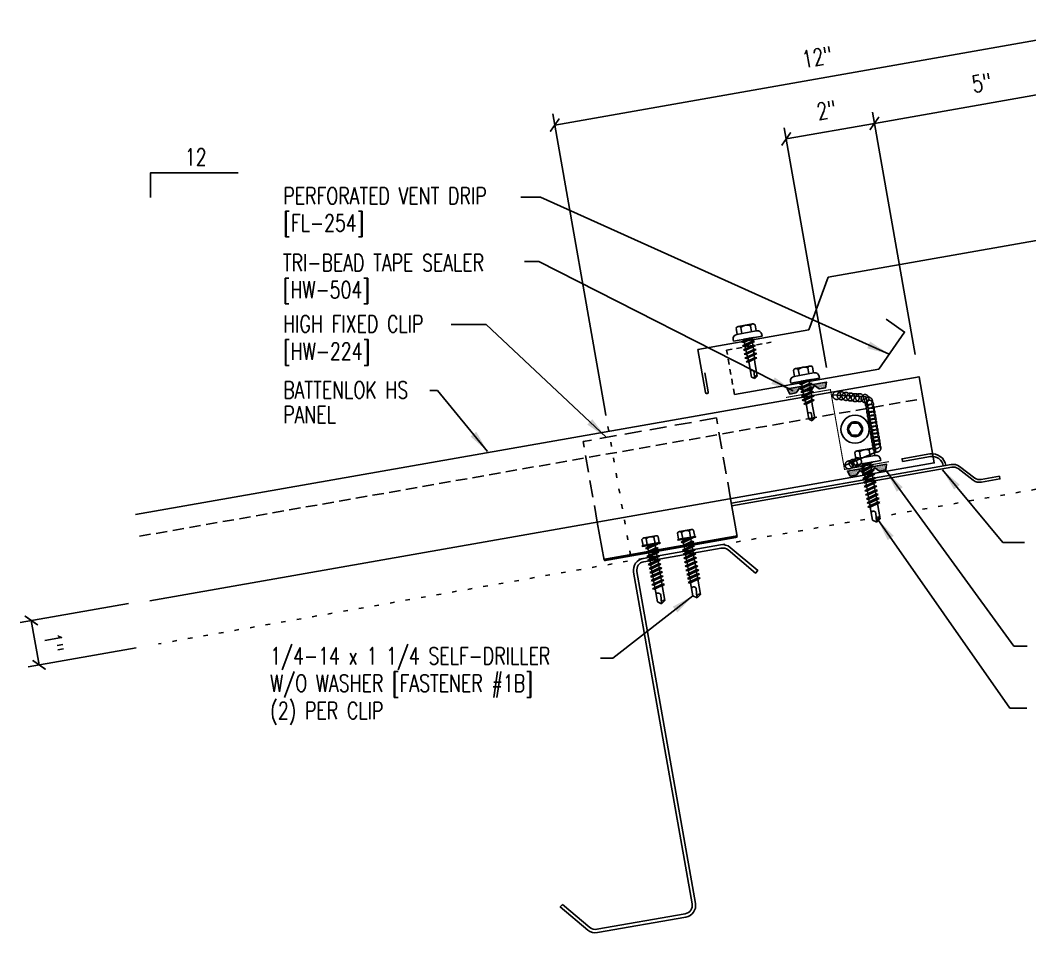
# Model space of a CAD drawing. Header units: inches. Extents: x -2 to 189, y 13 to 99.
# Drawn here: x -2.14 to 20.25, y 13.37 to 33.62 of the extents above; entities that cross this region are included whole.
import ezdxf
from ezdxf.enums import TextEntityAlignment as Align

# ---------------------------------------------------------------- set-up
doc = ezdxf.new("R2010")
doc.units = ezdxf.units.IN
doc.header["$MEASUREMENT"] = 0
for name, pattern in [('CENTER2', [1.125, 0.75, -0.125, 0.125, -0.125]), ('DASH2', [0.1875, 0.125, -0.0625]), ('DOT', [0.25, 0, -0.25]), ('HIDDEN2', [0.1875, 0.125, -0.0625])]:
    doc.linetypes.add(name, pattern=pattern)
for name, color, linetype in [('clip', 5, 'Continuous'), ('CLO', 3, 'Continuous'), ('DIM', 2, 'Continuous'), ('FASTENER', 9, 'Continuous'), ('MARK', 1, 'Continuous'), ('PANEL', 11, 'Continuous'), ('PURLIN', 1, 'Continuous'), ('SEALANT', 253, 'CENTER2'), ('STLA', 12, 'Continuous'), ('TAPE', 8, 'Continuous'), ('TEXT', 2, 'Continuous'), ('TRIM', 6, 'Continuous')]:
    doc.layers.add(name, color=color, linetype=linetype)
doc.styles.add('TEXT1', font='ROMANS.shx', dxfattribs={"width": 0.75, "height": 0.375})
doc.dimstyles.new('DETAIL', dxfattribs={"dimscale": 4, "dimtxt": 0.375, "dimasz": 0.0625, "dimexe": 0.0625, "dimexo": 0.125, "dimgap": 0.0625, "dimtad": 1, "dimdec": 4, "dimzin": 3, "dimdsep": 46, "dimlunit": 4, "dimtxsty": 'TEXT1', "dimblk": 'ARCHTICK', "dimcen": 0.0625, "dimclrd": 7, "dimclre": 7, "dimclrt": 2, "dimadec": 0, "dimazin": 0, "dimtfac": 0.59375, "dimtdec": 4, "dimtmove": 0, "dimatfit": 3, "dimfxl": 0, "dimfrac": 2, "dimtolj": 1, "dimtzin": 3, "dimarcsym": 0})
doc.dimstyles.new('DETAIL$7', dxfattribs={"dimscale": 4, "dimtxt": 0.375, "dimasz": 0.125, "dimexe": 0.0625, "dimexo": 0.125, "dimgap": 0.0625, "dimtad": 1, "dimdec": 4, "dimzin": 3, "dimdsep": 46, "dimlunit": 4, "dimtxsty": 'TEXT1', "dimblk": 'ARCHTICK', "dimcen": 0.0625, "dimclrd": 7, "dimclre": 7, "dimclrt": 2, "dimadec": 0, "dimazin": 0, "dimtfac": 0.59375, "dimtdec": 4, "dimtmove": 0, "dimatfit": 3, "dimfxl": 0, "dimfrac": 2, "dimtolj": 1, "dimtzin": 3, "dimarcsym": 0})

# ---------------------------------------------------------------- blocks, each defined once
blk = doc.blocks.new('_ArchTick')
at = {"color": 0, "linetype": 'ByBlock', "const_width": 0.15}
blk.add_lwpolyline([(-0.5, -0.5), (0.5, 0.5)], dxfattribs=at)
blk = doc.blocks.new('*D16')
at = {"layer": 'DEFPOINTS', "color": 0}
for p in [(21.516, 33.376), (10.919, 24.457), (23.162, 24.046)]:
    blk.add_point(p, dxfattribs=at)
at = {"layer": 'DIM', "color": 7, "lineweight": -2}
for p, q in [((23.075, 24.538), (21.473, 33.622)), ((9.713, 31.295), (21.516, 33.376)), ((10.832, 24.949), (9.669, 31.541))]:
    blk.add_line(p, q, dxfattribs=at)
at = {"layer": 'DIM', "color": 7, "lineweight": -2, "xscale": 0.25, "yscale": 0.25, "zscale": 0.25}
for p, rotation in [((21.516, 33.376), 10), ((9.713, 31.295), 190)]:
    blk.add_blockref('_ArchTick', p, dxfattribs=dict(at, rotation=rotation))
at = {"layer": 'DIM', "color": 2, "insert": (15.532, 32.802), "char_height": 0.375, "attachment_point": 5, "rotation": 10, "style": 'TEXT1'}
blk.add_mtext('\\A1;12"', dxfattribs=at)
blk = doc.blocks.new('*D17')
at = {"layer": 'DEFPOINTS', "color": 0}
for p in [(21.724, 32.201), (17.791, 25.711), (23.162, 24.046)]:
    blk.add_point(p, dxfattribs=at)
at = {"layer": 'DIM', "color": 7, "lineweight": -2}
for p, q in [((23.075, 24.538), (21.68, 32.447)), ((16.8, 31.332), (21.724, 32.201)), ((17.704, 26.203), (16.756, 31.579))]:
    blk.add_line(p, q, dxfattribs=at)
at = {"layer": 'DIM', "color": 7, "lineweight": -2, "xscale": 0.25, "yscale": 0.25, "zscale": 0.25}
for p, rotation in [((21.724, 32.201), 10), ((16.8, 31.332), 190)]:
    blk.add_blockref('_ArchTick', p, dxfattribs=dict(at, rotation=rotation))
at = {"layer": 'DIM', "color": 2, "insert": (19.18, 32.233), "char_height": 0.375, "attachment_point": 5, "rotation": 10, "style": 'TEXT1'}
blk.add_mtext('\\A1;5"', dxfattribs=at)
blk = doc.blocks.new('*X7')
at = {"color": 0}
for p, q in [((-0.434, 0.135), (-0.434, 0.135)), ((-0.434, 0.123), (-0.434, 0.123)), ((-0.422, 0.141), (-0.422, 0.141)), ((-0.422, 0.129), (-0.422, 0.129)), ((-0.422, 0.117), (-0.422, 0.117)), ((-0.422, 0.105), (-0.422, 0.105)), ((-0.422, 0.094), (-0.422, 0.094)), ((-0.422, 0.082), (-0.422, 0.082)), ((-0.41, 0.135), (-0.41, 0.135)), ((-0.41, 0.123), (-0.41, 0.123)), ((-0.41, 0.111), (-0.41, 0.111)), ((-0.41, 0.1), (-0.41, 0.1)), ((-0.41, 0.088), (-0.41, 0.088)), ((-0.41, 0.076), (-0.41, 0.076)), ((-0.41, 0.064), (-0.41, 0.064)), ((-0.41, 0.053), (-0.41, 0.053)), ((-0.41, 0.041), (-0.41, 0.041)), ((-0.398, 0.141), (-0.398, 0.141)), ((-0.398, 0.129), (-0.398, 0.129)), ((-0.398, 0.117), (-0.398, 0.117)), ((-0.398, 0.105), (-0.398, 0.105)), ((-0.398, 0.094), (-0.398, 0.094)), ((-0.398, 0.082), (-0.398, 0.082)), ((-0.398, 0.07), (-0.398, 0.07)), ((-0.398, 0.059), (-0.398, 0.059)), ((-0.398, 0.047), (-0.398, 0.047)), ((-0.398, 0.035), (-0.398, 0.035)), ((-0.398, 0.023), (-0.398, 0.023)), ((-0.387, 0.135), (-0.387, 0.135)), ((-0.387, 0.123), (-0.387, 0.123)), ((-0.387, 0.111), (-0.387, 0.111)), ((-0.387, 0.1), (-0.387, 0.1)), ((-0.387, 0.088), (-0.387, 0.088)), ((-0.387, 0.076), (-0.387, 0.076)), ((-0.387, 0.064), (-0.387, 0.064)), ((-0.387, 0.053), (-0.387, 0.053)), ((-0.387, 0.041), (-0.387, 0.041)), ((-0.387, 0.029), (-0.387, 0.029)), ((-0.375, 0.141), (-0.375, 0.141)), ((-0.375, 0.129), (-0.375, 0.129)), ((-0.375, 0.117), (-0.375, 0.117)), ((-0.375, 0.105), (-0.375, 0.105)), ((-0.375, 0.094), (-0.375, 0.094)), ((-0.375, 0.082), (-0.375, 0.082)), ((-0.375, 0.07), (-0.375, 0.07)), ((-0.375, 0.059), (-0.375, 0.059)), ((-0.375, 0.047), (-0.375, 0.047)), ((-0.375, 0.035), (-0.375, 0.035)), ((-0.375, 0.023), (-0.375, 0.023)), ((-0.363, 0.135), (-0.363, 0.135)), ((-0.363, 0.123), (-0.363, 0.123)), ((-0.363, 0.111), (-0.363, 0.111)), ((-0.363, 0.1), (-0.363, 0.1)), ((-0.363, 0.088), (-0.363, 0.088)), ((-0.363, 0.076), (-0.363, 0.076)), ((-0.363, 0.064), (-0.363, 0.064)), ((-0.363, 0.053), (-0.363, 0.053)), ((-0.363, 0.041), (-0.363, 0.041)), ((-0.363, 0.029), (-0.363, 0.029)), ((-0.352, 0.141), (-0.352, 0.141)), ((-0.352, 0.129), (-0.352, 0.129)), ((-0.352, 0.117), (-0.352, 0.117)), ((-0.352, 0.105), (-0.352, 0.105)), ((-0.352, 0.094), (-0.352, 0.094)), ((-0.352, 0.082), (-0.352, 0.082)), ((-0.352, 0.07), (-0.352, 0.07)), ((-0.352, 0.059), (-0.352, 0.059)), ((-0.352, 0.047), (-0.352, 0.047)), ((-0.352, 0.035), (-0.352, 0.035)), ((-0.352, 0.023), (-0.352, 0.023)), ((-0.34, 0.135), (-0.34, 0.135)), ((-0.34, 0.123), (-0.34, 0.123)), ((-0.34, 0.111), (-0.34, 0.111)), ((-0.34, 0.1), (-0.34, 0.1)), ((-0.34, 0.088), (-0.34, 0.088)), ((-0.34, 0.076), (-0.34, 0.076)), ((-0.34, 0.064), (-0.34, 0.064)), ((-0.34, 0.053), (-0.34, 0.053)), ((-0.34, 0.041), (-0.34, 0.041)), ((-0.34, 0.029), (-0.34, 0.029)), ((-0.328, 0.141), (-0.328, 0.141)), ((-0.328, 0.129), (-0.328, 0.129)), ((-0.328, 0.117), (-0.328, 0.117)), ((-0.328, 0.105), (-0.328, 0.105)), ((-0.328, 0.094), (-0.328, 0.094)), ((-0.328, 0.082), (-0.328, 0.082)), ((-0.328, 0.07), (-0.328, 0.07)), ((-0.328, 0.059), (-0.328, 0.059)), ((-0.328, 0.047), (-0.328, 0.047)), ((-0.328, 0.035), (-0.328, 0.035)), ((-0.328, 0.023), (-0.328, 0.023)), ((-0.316, 0.135), (-0.316, 0.135)), ((-0.316, 0.123), (-0.316, 0.123)), ((-0.316, 0.111), (-0.316, 0.111)), ((-0.316, 0.1), (-0.316, 0.1)), ((-0.316, 0.088), (-0.316, 0.088)), ((-0.316, 0.076), (-0.316, 0.076)), ((-0.316, 0.064), (-0.316, 0.064)), ((-0.316, 0.053), (-0.316, 0.053)), ((-0.316, 0.041), (-0.316, 0.041)), ((-0.316, 0.029), (-0.316, 0.029)), ((-0.305, 0.141), (-0.305, 0.141)), ((-0.305, 0.129), (-0.305, 0.129)), ((-0.305, 0.117), (-0.305, 0.117)), ((-0.305, 0.105), (-0.305, 0.105)), ((-0.305, 0.094), (-0.305, 0.094)), ((-0.305, 0.082), (-0.305, 0.082)), ((-0.305, 0.07), (-0.305, 0.07)), ((-0.305, 0.059), (-0.305, 0.059)), ((-0.305, 0.047), (-0.305, 0.047)), ((-0.305, 0.035), (-0.305, 0.035)), ((-0.305, 0.023), (-0.305, 0.023)), ((-0.293, 0.135), (-0.293, 0.135)), ((-0.293, 0.123), (-0.293, 0.123)), ((-0.293, 0.111), (-0.293, 0.111)), ((-0.293, 0.1), (-0.293, 0.1)), ((-0.293, 0.088), (-0.293, 0.088)), ((-0.293, 0.076), (-0.293, 0.076)), ((-0.293, 0.064), (-0.293, 0.064)), ((-0.293, 0.053), (-0.293, 0.053)), ((-0.293, 0.041), (-0.293, 0.041)), ((-0.293, 0.029), (-0.293, 0.029)), ((-0.281, 0.141), (-0.281, 0.141)), ((-0.281, 0.129), (-0.281, 0.129)), ((-0.281, 0.117), (-0.281, 0.117)), ((-0.281, 0.105), (-0.281, 0.105)), ((-0.281, 0.094), (-0.281, 0.094)), ((-0.281, 0.082), (-0.281, 0.082)), ((-0.281, 0.07), (-0.281, 0.07)), ((-0.281, 0.059), (-0.281, 0.059)), ((-0.281, 0.047), (-0.281, 0.047)), ((-0.281, 0.035), (-0.281, 0.035)), ((-0.281, 0.023), (-0.281, 0.023)), ((-0.27, 0.135), (-0.27, 0.135)), ((-0.27, 0.123), (-0.27, 0.123)), ((-0.27, 0.111), (-0.27, 0.111)), ((-0.27, 0.1), (-0.27, 0.1)), ((-0.27, 0.088), (-0.27, 0.088)), ((-0.27, 0.076), (-0.27, 0.076)), ((-0.27, 0.064), (-0.27, 0.064)), ((-0.27, 0.053), (-0.27, 0.053)), ((-0.27, 0.041), (-0.27, 0.041)), ((-0.27, 0.029), (-0.27, 0.029)), ((-0.258, 0.141), (-0.258, 0.141)), ((-0.258, 0.129), (-0.258, 0.129)), ((-0.258, 0.117), (-0.258, 0.117)), ((-0.258, 0.105), (-0.258, 0.105)), ((-0.258, 0.094), (-0.258, 0.094)), ((-0.258, 0.082), (-0.258, 0.082)), ((-0.258, 0.07), (-0.258, 0.07)), ((-0.258, 0.059), (-0.258, 0.059)), ((-0.258, 0.047), (-0.258, 0.047)), ((-0.258, 0.035), (-0.258, 0.035)), ((-0.258, 0.023), (-0.258, 0.023)), ((-0.246, 0.135), (-0.246, 0.135)), ((-0.246, 0.123), (-0.246, 0.123)), ((-0.246, 0.111), (-0.246, 0.111)), ((-0.246, 0.1), (-0.246, 0.1)), ((-0.246, 0.088), (-0.246, 0.088)), ((-0.246, 0.076), (-0.246, 0.076)), ((-0.246, 0.064), (-0.246, 0.064)), ((-0.246, 0.053), (-0.246, 0.053)), ((-0.246, 0.041), (-0.246, 0.041)), ((-0.234, 0.141), (-0.234, 0.141)), ((-0.234, 0.129), (-0.234, 0.129)), ((-0.234, 0.117), (-0.234, 0.117)), ((-0.234, 0.105), (-0.234, 0.105)), ((-0.234, 0.094), (-0.234, 0.094)), ((-0.234, 0.082), (-0.234, 0.082)), ((-0.234, 0.07), (-0.234, 0.07)), ((-0.234, 0.059), (-0.234, 0.059)), ((-0.234, 0.047), (-0.234, 0.047)), ((-0.223, 0.135), (-0.223, 0.135)), ((-0.223, 0.123), (-0.223, 0.123)), ((-0.223, 0.111), (-0.223, 0.111)), ((-0.223, 0.1), (-0.223, 0.1)), ((-0.223, 0.088), (-0.223, 0.088)), ((-0.223, 0.076), (-0.223, 0.076)), ((-0.223, 0.064), (-0.223, 0.064)), ((-0.211, 0.141), (-0.211, 0.141)), ((-0.211, 0.129), (-0.211, 0.129)), ((-0.211, 0.117), (-0.211, 0.117)), ((-0.211, 0.105), (-0.211, 0.105)), ((-0.211, 0.094), (-0.211, 0.094)), ((-0.211, 0.082), (-0.211, 0.082)), ((-0.211, 0.07), (-0.211, 0.07)), ((-0.199, 0.135), (-0.199, 0.135)), ((-0.199, 0.123), (-0.199, 0.123)), ((-0.199, 0.111), (-0.199, 0.111)), ((-0.199, 0.1), (-0.199, 0.1)), ((-0.199, 0.088), (-0.199, 0.088)), ((-0.188, 0.141), (-0.188, 0.141)), ((-0.188, 0.129), (-0.188, 0.129)), ((-0.188, 0.117), (-0.188, 0.117)), ((-0.188, 0.105), (-0.188, 0.105)), ((-0.188, 0.094), (-0.188, 0.094)), ((-0.176, 0.135), (-0.176, 0.135)), ((-0.176, 0.123), (-0.176, 0.123)), ((-0.176, 0.111), (-0.176, 0.111)), ((-0.164, 0.141), (-0.164, 0.141)), ((-0.164, 0.129), (-0.164, 0.129)), ((-0.164, 0.117), (-0.164, 0.117)), ((-0.164, 0.105), (-0.164, 0.105)), ((-0.152, 0.135), (-0.152, 0.135)), ((-0.152, 0.123), (-0.152, 0.123)), ((-0.152, 0.111), (-0.152, 0.111)), ((-0.152, 0.1), (-0.152, 0.1)), ((-0.141, 0.141), (-0.141, 0.141)), ((-0.141, 0.129), (-0.141, 0.129)), ((-0.141, 0.117), (-0.141, 0.117)), ((-0.141, 0.105), (-0.141, 0.105)), ((-0.141, 0.094), (-0.141, 0.094)), ((-0.141, 0.082), (-0.141, 0.082)), ((-0.129, 0.135), (-0.129, 0.135)), ((-0.129, 0.123), (-0.129, 0.123)), ((-0.129, 0.111), (-0.129, 0.111)), ((-0.129, 0.1), (-0.129, 0.1)), ((-0.129, 0.088), (-0.129, 0.088)), ((-0.129, 0.076), (-0.129, 0.076)), ((-0.117, 0.141), (-0.117, 0.141)), ((-0.117, 0.129), (-0.117, 0.129)), ((-0.117, 0.117), (-0.117, 0.117)), ((-0.117, 0.105), (-0.117, 0.105)), ((-0.117, 0.094), (-0.117, 0.094)), ((-0.117, 0.082), (-0.117, 0.082)), ((-0.117, 0.07), (-0.117, 0.07)), ((-0.117, 0.059), (-0.117, 0.059)), ((-0.105, 0.135), (-0.105, 0.135)), ((-0.105, 0.123), (-0.105, 0.123)), ((-0.105, 0.111), (-0.105, 0.111)), ((-0.105, 0.1), (-0.105, 0.1)), ((-0.105, 0.088), (-0.105, 0.088)), ((-0.105, 0.076), (-0.105, 0.076)), ((-0.105, 0.064), (-0.105, 0.064)), ((-0.105, 0.053), (-0.105, 0.053)), ((-0.094, 0.141), (-0.094, 0.141)), ((-0.094, 0.129), (-0.094, 0.129)), ((-0.094, 0.117), (-0.094, 0.117)), ((-0.094, 0.105), (-0.094, 0.105)), ((-0.094, 0.094), (-0.094, 0.094)), ((-0.094, 0.082), (-0.094, 0.082)), ((-0.094, 0.07), (-0.094, 0.07)), ((-0.094, 0.059), (-0.094, 0.059)), ((-0.094, 0.047), (-0.094, 0.047)), ((-0.094, 0.035), (-0.094, 0.035)), ((-0.082, 0.135), (-0.082, 0.135)), ((-0.082, 0.123), (-0.082, 0.123)), ((-0.082, 0.111), (-0.082, 0.111)), ((-0.082, 0.1), (-0.082, 0.1)), ((-0.082, 0.088), (-0.082, 0.088)), ((-0.082, 0.076), (-0.082, 0.076)), ((-0.082, 0.064), (-0.082, 0.064)), ((-0.082, 0.053), (-0.082, 0.053)), ((-0.082, 0.041), (-0.082, 0.041)), ((-0.082, 0.029), (-0.082, 0.029)), ((-0.07, 0.141), (-0.07, 0.141)), ((-0.07, 0.129), (-0.07, 0.129)), ((-0.07, 0.117), (-0.07, 0.117)), ((-0.07, 0.105), (-0.07, 0.105)), ((-0.07, 0.094), (-0.07, 0.094)), ((-0.07, 0.082), (-0.07, 0.082)), ((-0.07, 0.07), (-0.07, 0.07)), ((-0.07, 0.059), (-0.07, 0.059)), ((-0.07, 0.047), (-0.07, 0.047)), ((-0.07, 0.035), (-0.07, 0.035)), ((-0.07, 0.023), (-0.07, 0.023)), ((-0.059, 0.135), (-0.059, 0.135)), ((-0.059, 0.123), (-0.059, 0.123)), ((-0.059, 0.111), (-0.059, 0.111)), ((-0.059, 0.1), (-0.059, 0.1)), ((-0.059, 0.088), (-0.059, 0.088)), ((-0.059, 0.076), (-0.059, 0.076)), ((-0.059, 0.064), (-0.059, 0.064)), ((-0.059, 0.053), (-0.059, 0.053)), ((-0.059, 0.041), (-0.059, 0.041)), ((-0.059, 0.029), (-0.059, 0.029)), ((-0.047, 0.141), (-0.047, 0.141)), ((-0.047, 0.129), (-0.047, 0.129)), ((-0.047, 0.117), (-0.047, 0.117)), ((-0.047, 0.105), (-0.047, 0.105)), ((-0.047, 0.094), (-0.047, 0.094)), ((-0.047, 0.082), (-0.047, 0.082)), ((-0.047, 0.07), (-0.047, 0.07)), ((-0.047, 0.059), (-0.047, 0.059)), ((-0.047, 0.047), (-0.047, 0.047)), ((-0.047, 0.035), (-0.047, 0.035)), ((-0.047, 0.023), (-0.047, 0.023)), ((-0.035, 0.135), (-0.035, 0.135)), ((-0.035, 0.123), (-0.035, 0.123)), ((-0.035, 0.111), (-0.035, 0.111)), ((-0.035, 0.1), (-0.035, 0.1)), ((-0.035, 0.088), (-0.035, 0.088)), ((-0.035, 0.076), (-0.035, 0.076)), ((-0.035, 0.064), (-0.035, 0.064)), ((-0.035, 0.053), (-0.035, 0.053)), ((-0.035, 0.041), (-0.035, 0.041)), ((-0.035, 0.029), (-0.035, 0.029)), ((-0.023, 0.141), (-0.023, 0.141)), ((-0.023, 0.129), (-0.023, 0.129)), ((-0.023, 0.117), (-0.023, 0.117)), ((-0.023, 0.105), (-0.023, 0.105)), ((-0.023, 0.094), (-0.023, 0.094)), ((-0.023, 0.082), (-0.023, 0.082)), ((-0.023, 0.07), (-0.023, 0.07)), ((-0.023, 0.059), (-0.023, 0.059)), ((-0.023, 0.047), (-0.023, 0.047)), ((-0.023, 0.035), (-0.023, 0.035)), ((-0.023, 0.023), (-0.023, 0.023)), ((-0.012, 0.135), (-0.012, 0.135)), ((-0.012, 0.123), (-0.012, 0.123)), ((-0.012, 0.111), (-0.012, 0.111)), ((-0.012, 0.1), (-0.012, 0.1)), ((-0.012, 0.088), (-0.012, 0.088)), ((-0.012, 0.076), (-0.012, 0.076)), ((-0.012, 0.064), (-0.012, 0.064)), ((-0.012, 0.053), (-0.012, 0.053)), ((-0.012, 0.041), (-0.012, 0.041)), ((-0.012, 0.029), (-0.012, 0.029)), ((0, 0.141), (0, 0.141)), ((0, 0.129), (0, 0.129)), ((0, 0.117), (0, 0.117)), ((0, 0.105), (0, 0.105)), ((0, 0.094), (0, 0.094)), ((0, 0.082), (0, 0.082)), ((0, 0.07), (0, 0.07)), ((0, 0.059), (0, 0.059)), ((0, 0.047), (0, 0.047)), ((0, 0.035), (0, 0.035)), ((0, 0.023), (0, 0.023)), ((0.012, 0.135), (0.012, 0.135)), ((0.012, 0.123), (0.012, 0.123)), ((0.012, 0.111), (0.012, 0.111)), ((0.012, 0.1), (0.012, 0.1)), ((0.012, 0.088), (0.012, 0.088)), ((0.012, 0.076), (0.012, 0.076)), ((0.012, 0.064), (0.012, 0.064)), ((0.012, 0.053), (0.012, 0.053)), ((0.012, 0.041), (0.012, 0.041)), ((0.012, 0.029), (0.012, 0.029)), ((0.023, 0.141), (0.023, 0.141)), ((0.023, 0.129), (0.023, 0.129)), ((0.023, 0.117), (0.023, 0.117)), ((0.023, 0.105), (0.023, 0.105)), ((0.023, 0.094), (0.023, 0.094)), ((0.023, 0.082), (0.023, 0.082)), ((0.023, 0.07), (0.023, 0.07)), ((0.023, 0.059), (0.023, 0.059)), ((0.023, 0.047), (0.023, 0.047)), ((0.023, 0.035), (0.023, 0.035)), ((0.023, 0.023), (0.023, 0.023)), ((0.035, 0.135), (0.035, 0.135)), ((0.035, 0.123), (0.035, 0.123)), ((0.035, 0.111), (0.035, 0.111)), ((0.035, 0.1), (0.035, 0.1)), ((0.035, 0.088), (0.035, 0.088)), ((0.035, 0.076), (0.035, 0.076)), ((0.035, 0.064), (0.035, 0.064)), ((0.035, 0.053), (0.035, 0.053)), ((0.035, 0.041), (0.035, 0.041)), ((0.035, 0.029), (0.035, 0.029)), ((0.047, 0.141), (0.047, 0.141)), ((0.047, 0.129), (0.047, 0.129)), ((0.047, 0.117), (0.047, 0.117)), ((0.047, 0.105), (0.047, 0.105)), ((0.047, 0.094), (0.047, 0.094)), ((0.047, 0.082), (0.047, 0.082)), ((0.047, 0.07), (0.047, 0.07)), ((0.047, 0.059), (0.047, 0.059)), ((0.047, 0.047), (0.047, 0.047)), ((0.047, 0.035), (0.047, 0.035)), ((0.047, 0.023), (0.047, 0.023)), ((0.059, 0.135), (0.059, 0.135)), ((0.059, 0.123), (0.059, 0.123)), ((0.059, 0.111), (0.059, 0.111)), ((0.059, 0.1), (0.059, 0.1)), ((0.059, 0.088), (0.059, 0.088)), ((0.059, 0.076), (0.059, 0.076)), ((0.059, 0.064), (0.059, 0.064)), ((0.059, 0.053), (0.059, 0.053)), ((0.059, 0.041), (0.059, 0.041)), ((0.059, 0.029), (0.059, 0.029)), ((0.07, 0.141), (0.07, 0.141)), ((0.07, 0.129), (0.07, 0.129)), ((0.07, 0.117), (0.07, 0.117)), ((0.07, 0.105), (0.07, 0.105)), ((0.07, 0.094), (0.07, 0.094)), ((0.07, 0.082), (0.07, 0.082)), ((0.07, 0.07), (0.07, 0.07)), ((0.07, 0.059), (0.07, 0.059)), ((0.07, 0.047), (0.07, 0.047)), ((0.07, 0.035), (0.07, 0.035)), ((0.07, 0.023), (0.07, 0.023)), ((0.082, 0.135), (0.082, 0.135)), ((0.082, 0.123), (0.082, 0.123)), ((0.082, 0.111), (0.082, 0.111)), ((0.082, 0.1), (0.082, 0.1)), ((0.082, 0.088), (0.082, 0.088)), ((0.082, 0.076), (0.082, 0.076)), ((0.082, 0.064), (0.082, 0.064)), ((0.082, 0.053), (0.082, 0.053)), ((0.082, 0.041), (0.082, 0.041)), ((0.082, 0.029), (0.082, 0.029)), ((0.094, 0.141), (0.094, 0.141)), ((0.094, 0.129), (0.094, 0.129)), ((0.094, 0.117), (0.094, 0.117)), ((0.094, 0.105), (0.094, 0.105)), ((0.094, 0.094), (0.094, 0.094)), ((0.094, 0.082), (0.094, 0.082)), ((0.094, 0.07), (0.094, 0.07)), ((0.094, 0.059), (0.094, 0.059)), ((0.094, 0.047), (0.094, 0.047)), ((0.094, 0.035), (0.094, 0.035)), ((0.105, 0.135), (0.105, 0.135)), ((0.105, 0.123), (0.105, 0.123)), ((0.105, 0.111), (0.105, 0.111)), ((0.105, 0.1), (0.105, 0.1)), ((0.105, 0.088), (0.105, 0.088)), ((0.105, 0.076), (0.105, 0.076)), ((0.105, 0.064), (0.105, 0.064)), ((0.105, 0.053), (0.105, 0.053)), ((0.117, 0.141), (0.117, 0.141)), ((0.117, 0.129), (0.117, 0.129)), ((0.117, 0.117), (0.117, 0.117)), ((0.117, 0.105), (0.117, 0.105)), ((0.117, 0.094), (0.117, 0.094)), ((0.117, 0.082), (0.117, 0.082)), ((0.117, 0.07), (0.117, 0.07)), ((0.117, 0.059), (0.117, 0.059)), ((0.129, 0.135), (0.129, 0.135)), ((0.129, 0.123), (0.129, 0.123)), ((0.129, 0.111), (0.129, 0.111)), ((0.129, 0.1), (0.129, 0.1)), ((0.129, 0.088), (0.129, 0.088)), ((0.129, 0.076), (0.129, 0.076)), ((0.141, 0.141), (0.141, 0.141)), ((0.141, 0.129), (0.141, 0.129)), ((0.141, 0.117), (0.141, 0.117)), ((0.141, 0.105), (0.141, 0.105)), ((0.141, 0.094), (0.141, 0.094)), ((0.141, 0.082), (0.141, 0.082)), ((0.152, 0.135), (0.152, 0.135)), ((0.152, 0.123), (0.152, 0.123)), ((0.152, 0.111), (0.152, 0.111)), ((0.152, 0.1), (0.152, 0.1)), ((0.164, 0.141), (0.164, 0.141)), ((0.164, 0.129), (0.164, 0.129)), ((0.164, 0.117), (0.164, 0.117)), ((0.164, 0.105), (0.164, 0.105)), ((0.176, 0.135), (0.176, 0.135)), ((0.176, 0.123), (0.176, 0.123)), ((0.176, 0.111), (0.176, 0.111)), ((0.188, 0.141), (0.188, 0.141)), ((0.188, 0.129), (0.188, 0.129)), ((0.188, 0.117), (0.188, 0.117)), ((0.188, 0.105), (0.188, 0.105)), ((0.188, 0.094), (0.188, 0.094)), ((0.199, 0.135), (0.199, 0.135)), ((0.199, 0.123), (0.199, 0.123)), ((0.199, 0.111), (0.199, 0.111)), ((0.199, 0.1), (0.199, 0.1)), ((0.199, 0.088), (0.199, 0.088)), ((0.211, 0.141), (0.211, 0.141)), ((0.211, 0.129), (0.211, 0.129)), ((0.211, 0.117), (0.211, 0.117)), ((0.211, 0.105), (0.211, 0.105)), ((0.211, 0.094), (0.211, 0.094)), ((0.211, 0.082), (0.211, 0.082)), ((0.211, 0.07), (0.211, 0.07)), ((0.223, 0.135), (0.223, 0.135)), ((0.223, 0.123), (0.223, 0.123)), ((0.223, 0.111), (0.223, 0.111)), ((0.223, 0.1), (0.223, 0.1)), ((0.223, 0.088), (0.223, 0.088)), ((0.223, 0.076), (0.223, 0.076)), ((0.223, 0.064), (0.223, 0.064)), ((0.234, 0.141), (0.234, 0.141)), ((0.234, 0.129), (0.234, 0.129)), ((0.234, 0.117), (0.234, 0.117)), ((0.234, 0.105), (0.234, 0.105)), ((0.234, 0.094), (0.234, 0.094)), ((0.234, 0.082), (0.234, 0.082)), ((0.234, 0.07), (0.234, 0.07)), ((0.234, 0.059), (0.234, 0.059)), ((0.234, 0.047), (0.234, 0.047)), ((0.246, 0.135), (0.246, 0.135)), ((0.246, 0.123), (0.246, 0.123)), ((0.246, 0.111), (0.246, 0.111)), ((0.246, 0.1), (0.246, 0.1)), ((0.246, 0.088), (0.246, 0.088)), ((0.246, 0.076), (0.246, 0.076)), ((0.246, 0.064), (0.246, 0.064)), ((0.246, 0.053), (0.246, 0.053)), ((0.246, 0.041), (0.246, 0.041)), ((0.258, 0.141), (0.258, 0.141)), ((0.258, 0.129), (0.258, 0.129)), ((0.258, 0.117), (0.258, 0.117)), ((0.258, 0.105), (0.258, 0.105)), ((0.258, 0.094), (0.258, 0.094)), ((0.258, 0.082), (0.258, 0.082)), ((0.258, 0.07), (0.258, 0.07)), ((0.258, 0.059), (0.258, 0.059)), ((0.258, 0.047), (0.258, 0.047)), ((0.258, 0.035), (0.258, 0.035)), ((0.258, 0.023), (0.258, 0.023)), ((0.27, 0.135), (0.27, 0.135)), ((0.27, 0.123), (0.27, 0.123)), ((0.27, 0.111), (0.27, 0.111)), ((0.27, 0.1), (0.27, 0.1)), ((0.27, 0.088), (0.27, 0.088)), ((0.27, 0.076), (0.27, 0.076)), ((0.27, 0.064), (0.27, 0.064)), ((0.27, 0.053), (0.27, 0.053)), ((0.27, 0.041), (0.27, 0.041)), ((0.27, 0.029), (0.27, 0.029)), ((0.281, 0.141), (0.281, 0.141)), ((0.281, 0.129), (0.281, 0.129)), ((0.281, 0.117), (0.281, 0.117)), ((0.281, 0.105), (0.281, 0.105)), ((0.281, 0.094), (0.281, 0.094)), ((0.281, 0.082), (0.281, 0.082)), ((0.281, 0.07), (0.281, 0.07)), ((0.281, 0.059), (0.281, 0.059)), ((0.281, 0.047), (0.281, 0.047)), ((0.281, 0.035), (0.281, 0.035)), ((0.281, 0.023), (0.281, 0.023)), ((0.293, 0.135), (0.293, 0.135)), ((0.293, 0.123), (0.293, 0.123)), ((0.293, 0.111), (0.293, 0.111)), ((0.293, 0.1), (0.293, 0.1)), ((0.293, 0.088), (0.293, 0.088)), ((0.293, 0.076), (0.293, 0.076)), ((0.293, 0.064), (0.293, 0.064)), ((0.293, 0.053), (0.293, 0.053)), ((0.293, 0.041), (0.293, 0.041)), ((0.293, 0.029), (0.293, 0.029)), ((0.305, 0.141), (0.305, 0.141)), ((0.305, 0.129), (0.305, 0.129)), ((0.305, 0.117), (0.305, 0.117)), ((0.305, 0.105), (0.305, 0.105)), ((0.305, 0.094), (0.305, 0.094)), ((0.305, 0.082), (0.305, 0.082)), ((0.305, 0.07), (0.305, 0.07)), ((0.305, 0.059), (0.305, 0.059)), ((0.305, 0.047), (0.305, 0.047)), ((0.305, 0.035), (0.305, 0.035)), ((0.305, 0.023), (0.305, 0.023)), ((0.316, 0.135), (0.316, 0.135)), ((0.316, 0.123), (0.316, 0.123)), ((0.316, 0.111), (0.316, 0.111)), ((0.316, 0.1), (0.316, 0.1)), ((0.316, 0.088), (0.316, 0.088)), ((0.316, 0.076), (0.316, 0.076)), ((0.316, 0.064), (0.316, 0.064)), ((0.316, 0.053), (0.316, 0.053)), ((0.316, 0.041), (0.316, 0.041)), ((0.316, 0.029), (0.316, 0.029)), ((0.328, 0.141), (0.328, 0.141)), ((0.328, 0.129), (0.328, 0.129)), ((0.328, 0.117), (0.328, 0.117)), ((0.328, 0.105), (0.328, 0.105)), ((0.328, 0.094), (0.328, 0.094)), ((0.328, 0.082), (0.328, 0.082)), ((0.328, 0.07), (0.328, 0.07)), ((0.328, 0.059), (0.328, 0.059)), ((0.328, 0.047), (0.328, 0.047)), ((0.328, 0.035), (0.328, 0.035)), ((0.328, 0.023), (0.328, 0.023)), ((0.34, 0.135), (0.34, 0.135)), ((0.34, 0.123), (0.34, 0.123)), ((0.34, 0.111), (0.34, 0.111)), ((0.34, 0.1), (0.34, 0.1)), ((0.34, 0.088), (0.34, 0.088)), ((0.34, 0.076), (0.34, 0.076)), ((0.34, 0.064), (0.34, 0.064)), ((0.34, 0.053), (0.34, 0.053)), ((0.34, 0.041), (0.34, 0.041)), ((0.34, 0.029), (0.34, 0.029)), ((0.352, 0.141), (0.352, 0.141)), ((0.352, 0.129), (0.352, 0.129)), ((0.352, 0.117), (0.352, 0.117)), ((0.352, 0.105), (0.352, 0.105)), ((0.352, 0.094), (0.352, 0.094)), ((0.352, 0.082), (0.352, 0.082)), ((0.352, 0.07), (0.352, 0.07)), ((0.352, 0.059), (0.352, 0.059)), ((0.352, 0.047), (0.352, 0.047)), ((0.352, 0.035), (0.352, 0.035)), ((0.352, 0.023), (0.352, 0.023)), ((0.363, 0.135), (0.363, 0.135)), ((0.363, 0.123), (0.363, 0.123)), ((0.363, 0.111), (0.363, 0.111)), ((0.363, 0.1), (0.363, 0.1)), ((0.363, 0.088), (0.363, 0.088)), ((0.363, 0.076), (0.363, 0.076)), ((0.363, 0.064), (0.363, 0.064)), ((0.363, 0.053), (0.363, 0.053)), ((0.363, 0.041), (0.363, 0.041)), ((0.363, 0.029), (0.363, 0.029)), ((0.375, 0.141), (0.375, 0.141)), ((0.375, 0.129), (0.375, 0.129)), ((0.375, 0.117), (0.375, 0.117)), ((0.375, 0.105), (0.375, 0.105)), ((0.375, 0.094), (0.375, 0.094)), ((0.375, 0.082), (0.375, 0.082)), ((0.375, 0.07), (0.375, 0.07)), ((0.375, 0.059), (0.375, 0.059)), ((0.375, 0.047), (0.375, 0.047)), ((0.375, 0.035), (0.375, 0.035)), ((0.375, 0.023), (0.375, 0.023)), ((0.387, 0.135), (0.387, 0.135)), ((0.387, 0.123), (0.387, 0.123)), ((0.387, 0.111), (0.387, 0.111)), ((0.387, 0.1), (0.387, 0.1)), ((0.387, 0.088), (0.387, 0.088)), ((0.387, 0.076), (0.387, 0.076)), ((0.387, 0.064), (0.387, 0.064)), ((0.387, 0.053), (0.387, 0.053)), ((0.387, 0.041), (0.387, 0.041)), ((0.387, 0.029), (0.387, 0.029)), ((0.398, 0.141), (0.398, 0.141)), ((0.398, 0.129), (0.398, 0.129)), ((0.398, 0.117), (0.398, 0.117)), ((0.398, 0.105), (0.398, 0.105)), ((0.398, 0.094), (0.398, 0.094)), ((0.398, 0.082), (0.398, 0.082)), ((0.398, 0.07), (0.398, 0.07)), ((0.398, 0.059), (0.398, 0.059)), ((0.398, 0.047), (0.398, 0.047)), ((0.398, 0.035), (0.398, 0.035)), ((0.398, 0.023), (0.398, 0.023)), ((0.41, 0.135), (0.41, 0.135)), ((0.41, 0.123), (0.41, 0.123)), ((0.41, 0.111), (0.41, 0.111)), ((0.41, 0.1), (0.41, 0.1)), ((0.41, 0.088), (0.41, 0.088)), ((0.41, 0.076), (0.41, 0.076)), ((0.41, 0.064), (0.41, 0.064)), ((0.41, 0.053), (0.41, 0.053)), ((0.41, 0.041), (0.41, 0.041)), ((0.422, 0.141), (0.422, 0.141)), ((0.422, 0.129), (0.422, 0.129)), ((0.422, 0.117), (0.422, 0.117)), ((0.422, 0.105), (0.422, 0.105)), ((0.422, 0.094), (0.422, 0.094)), ((0.422, 0.082), (0.422, 0.082)), ((0.434, 0.135), (0.434, 0.135)), ((0.434, 0.123), (0.434, 0.123))]:
    blk.add_line(p, q, dxfattribs=at)
blk = doc.blocks.new('MB_DBTAP')
at = {"layer": 'TAPE', "color": 9}
blk.add_lwpolyline([(-0.403, 0.018), (-0.442, 0.141), (0.442, 0.141), (0.403, 0.018), (0.26, 0.018), (0.17, 0.109), (0.079, 0.018), (0, 0.018), (-0.079, 0.018), (-0.17, 0.109), (-0.26, 0.018)], close=True, dxfattribs=at)
at = {"layer": 'TAPE', "color": 251}
blk.add_blockref('*X7', (0, 0), dxfattribs=at)
blk = doc.blocks.new('MB_516W')
blk.add_lwpolyline([(-0.078, 0.135), (-0.156, 0), (-0.078, -0.135), (0.078, -0.135), (0.156, 0), (0.078, 0.135)], close=True)
for radius in [0.312, 0.166]:
    blk.add_circle((0, 0), radius)
blk = doc.blocks.new('A$C23AA14D5')
at = {"layer": 'CLO', "const_width": 0.0239}
blk.add_lwpolyline([(2.284, 0.187), (1.299, 0.014), (0.987, 1.785), (0.002, 1.611)], dxfattribs=at)
at = {"layer": 'CLO'}
blk.add_lwpolyline([(1.285, 0.094), (1.993, 0.397), (1.776, 1.628), (1.007, 1.67)], dxfattribs=at)
blk = doc.blocks.new('*D18')
at = {"layer": 'DEFPOINTS', "color": 0}
for p in [(16.8, 31.332), (17.791, 25.711), (15.825, 25.426)]:
    blk.add_point(p, dxfattribs=at)
at = {"layer": 'DIM', "color": 7, "lineweight": -2}
for p, q in [((17.704, 26.203), (16.756, 31.579)), ((15.738, 25.918), (14.801, 31.234)), ((14.844, 30.988), (16.8, 31.332))]:
    blk.add_line(p, q, dxfattribs=at)
at = {"layer": 'DIM', "color": 7, "lineweight": -2, "xscale": 0.25, "yscale": 0.25, "zscale": 0.25}
for p, rotation in [((16.8, 31.332), 10), ((14.844, 30.988), 190)]:
    blk.add_blockref('_ArchTick', p, dxfattribs=dict(at, rotation=rotation))
at = {"layer": 'DIM', "color": 2, "insert": (15.74, 31.626), "char_height": 0.375, "attachment_point": 5, "rotation": 10, "style": 'TEXT1'}
blk.add_mtext('\\A1;2"', dxfattribs=at)
blk = doc.blocks.new('fz5')
at = {"layer": 'FASTENER'}
for p, q in [((-0.217, 0.305), (-0.217, 0.171)), ((-0.163, 0.337), (0.159, 0.337)), ((-0.108, 0.305), (-0.108, 0.171)), ((0.105, 0.305), (0.105, 0.171)), ((0.214, 0.305), (0.214, 0.171)), ((-0.326, 0.071), (-0.326, 0.037)), ((-0.326, 0.037), (0.322, 0.037)), ((-0.226, 0.171), (0.214, 0.171)), ((-0.141, -0.014), (0.037, 0.037)), ((-0.105, -0.034), (0.137, 0.035)), ((-0.088, 0.037), (-0.088, 0.001)), ((-0.088, 0.037), (0.085, 0.037)), ((0.085, 0.037), (0.134, 0.037)), ((0.085, 0.02), (0.085, -0.041)), ((0.137, 0.035), (0.134, 0.037)), ((0.322, 0.071), (0.322, 0.037)), ((-0.105, -0.034), (-0.141, -0.014)), ((-0.141, -0.105), (0.102, -0.036)), ((-0.105, -0.125), (-0.141, -0.105)), ((-0.141, -0.196), (0.102, -0.127)), ((-0.105, -0.216), (-0.141, -0.196)), ((-0.141, -0.287), (0.102, -0.217)), ((-0.105, -0.125), (0.137, -0.056)), ((-0.105, -0.216), (0.137, -0.147)), ((-0.088, -0.029), (-0.088, -0.09)), ((-0.088, -0.12), (-0.088, -0.181)), ((-0.084, -0.27), (-0.088, -0.211)), ((0.084, -0.223), (0.085, -0.211)), ((0.085, -0.071), (0.085, -0.131)), ((0.085, -0.162), (0.085, -0.211)), ((0.137, -0.056), (0.102, -0.036)), ((0.137, -0.147), (0.102, -0.127)), ((0.137, -0.238), (0.102, -0.217)), ((-0.105, -0.307), (-0.141, -0.287)), ((-0.141, -0.378), (0.102, -0.308)), ((-0.105, -0.398), (-0.141, -0.378)), ((-0.122, -0.463), (0.089, -0.403)), ((-0.105, -0.307), (0.137, -0.238)), ((-0.105, -0.398), (0.137, -0.328)), ((-0.086, -0.483), (0.124, -0.423)), ((-0.078, -0.36), (-0.082, -0.3)), ((-0.071, -0.449), (-0.075, -0.389)), ((0.063, -0.515), (0.068, -0.439)), ((0.071, -0.408), (0.075, -0.346)), ((0.077, -0.315), (0.082, -0.253)), ((0.124, -0.423), (0.089, -0.403)), ((0.137, -0.328), (0.102, -0.308)), ((-0.086, -0.483), (-0.122, -0.463)), ((-0.066, -0.516), (-0.069, -0.478)), ((-0.066, -0.516), (-0.066, -0.82)), ((0.063, -0.516), (0.063, -0.82)), ((-0.002, -0.866), (-0.066, -0.82)), ((-0.003, -0.854), (0.009, -0.714)), ((-0.002, -0.866), (0.063, -0.82))]:
    blk.add_line(p, q, dxfattribs=at)
for centre, radius, start, end in [((-0.163, 0.274), 0.0628, 29.8754, 150.1246), ((-0.002, 0.141), 0.196, 56.9974, 123.0026), ((0.159, 0.274), 0.0628, 29.8754, 150.1246), ((-0.226, 0.071), 0.1, 90, 180), ((0.222, 0.071), 0.1, 0, 90), ((0.073, -0.516), 0.01, 175.9484, 180), ((-0.036, -0.723), 0.0461, 11.1445, 130.906), ((0.039, -0.855), 0.0422, 55.4585, 194.8454)]:
    blk.add_arc(centre, radius, start, end, dxfattribs=at)
blk = doc.blocks.new('dsc-HW-504')
at = {"layer": 'TEXT', "style": 'TEXT1', "width": 0.75}
for s, p in [('TRI-BEAD TAPE SEALER', (0, 0)), ('[HW-504]', (0, -0.6))]:
    blk.add_text(s, height=0.375, dxfattribs=at).set_placement(p)
at = {"layer": 'TEXT', "style": 'TEXT1', "flags": 1}
for tag, p in [('COLOR', (0, -1.2)), ('CALC', (0, -1.2)), ('OPT1', (0, -1.2)), ('OPT2', (0, -1.2)), ('OPT3', (0, -1.2)), ('GAGE', (0, -1.2)), ('SHPLN', (0, -1.2)), ('PART', (0, -1.2)), ('DESCRIPTION', (0, -1.2)), ('MULTIPLE', (0, -1.2)), ('SPARE1', (0, -1.8)), ('SPARE2', (0, -1.8)), ('SPARE3', (0, -1.8)), ('SPARE4', (0, -1.8)), ('SPARE5', (0, -1.8)), ('SPARE6', (0, -1.8)), ('SPARE7', (0, -1.8)), ('SPARE8', (0, -1.8)), ('SPARE9', (0, -1.8)), ('SPARE10', (0, -1.8))]:
    blk.add_attdef(tag, p, '', height=0.375, dxfattribs=at)
blk = doc.blocks.new('slopl1')
at = {"layer": 'MARK', "color": 6}
blk.add_lwpolyline([(0, 0), (0, 0.1368), (0.4871, 0.1368)], dxfattribs=at)
at = {"layer": 'MARK', "color": 2, "style": 'TEXT1', "width": 0.75}
blk.add_text('12', height=0.09375, dxfattribs=at).set_placement((0.1909, 0.1779))
blk.add_attdef('SLOPL1', text='', height=0.0938, dxfattribs=at).set_placement((-0.0549, 0.0243), align=Align.RIGHT)
blk = doc.blocks.new('sd21')
at = {"layer": 'FASTENER'}
for p, q in [((-0.193, 0.055), (0.193, 0.055)), ((-0.193, 0.037), (0.193, 0.037)), ((-0.181, 0.194), (-0.181, 0.055)), ((-0.181, 0.055), (0.181, 0.055)), ((-0.139, -0.016), (0.046, 0.037)), ((-0.135, 0.22), (0.135, 0.22)), ((-0.104, -0.036), (0.139, 0.033)), ((-0.089, 0.194), (-0.089, 0.055)), ((-0.086, 0.037), (0.086, 0.037)), ((-0.086, 0.037), (-0.086, -0.001)), ((0.086, 0.037), (0.133, 0.037)), ((0.086, 0.018), (0.086, -0.042)), ((0.089, 0.194), (0.089, 0.055)), ((0.139, 0.033), (0.133, 0.037)), ((0.181, 0.194), (0.181, 0.055)), ((-0.104, -0.036), (-0.139, -0.016)), ((-0.139, -0.107), (0.104, -0.038)), ((-0.104, -0.127), (-0.139, -0.107)), ((-0.139, -0.198), (0.104, -0.128)), ((-0.104, -0.218), (-0.139, -0.198)), ((-0.139, -0.289), (0.104, -0.219)), ((-0.104, -0.127), (0.139, -0.058)), ((-0.104, -0.218), (0.139, -0.149)), ((-0.086, -0.031), (-0.086, -0.092)), ((-0.086, -0.122), (-0.086, -0.183)), ((-0.086, -0.213), (-0.086, -0.274)), ((0.086, -0.073), (0.086, -0.133)), ((0.086, -0.164), (0.086, -0.224)), ((0.139, -0.058), (0.104, -0.038)), ((0.139, -0.149), (0.104, -0.128)), ((0.139, -0.239), (0.104, -0.219)), ((-0.104, -0.309), (-0.139, -0.289)), ((-0.139, -0.38), (0.104, -0.31)), ((-0.104, -0.4), (-0.139, -0.38)), ((-0.139, -0.47), (0.104, -0.401)), ((-0.104, -0.309), (0.139, -0.239)), ((-0.104, -0.4), (0.139, -0.33)), ((-0.104, -0.491), (0.139, -0.421)), ((-0.086, -0.304), (-0.086, -0.364)), ((-0.086, -0.395), (-0.086, -0.455)), ((0.086, -0.255), (0.086, -0.315)), ((0.086, -0.345), (0.086, -0.406)), ((0.086, -0.436), (0.086, -0.497)), ((0.139, -0.33), (0.104, -0.31)), ((0.139, -0.421), (0.104, -0.401)), ((-0.104, -0.491), (-0.139, -0.47)), ((-0.139, -0.561), (0.104, -0.492)), ((-0.104, -0.581), (-0.139, -0.561)), ((-0.139, -0.652), (0.104, -0.583)), ((-0.104, -0.672), (-0.139, -0.652)), ((-0.104, -0.581), (0.139, -0.512)), ((-0.104, -0.672), (0.139, -0.603)), ((-0.086, -0.486), (-0.086, -0.546)), ((-0.086, -0.577), (-0.086, -0.637)), ((-0.086, -0.667), (-0.086, -0.728)), ((0.086, -0.527), (0.086, -0.588)), ((0.086, -0.618), (0.086, -0.679)), ((0.139, -0.512), (0.104, -0.492)), ((0.139, -0.603), (0.104, -0.583)), ((-0.139, -0.743), (0.104, -0.674)), ((-0.104, -0.763), (-0.139, -0.743)), ((-0.139, -0.834), (0.104, -0.765)), ((-0.104, -0.854), (-0.139, -0.834)), ((-0.139, -0.925), (0.104, -0.856)), ((-0.104, -0.763), (0.139, -0.694)), ((-0.104, -0.854), (0.139, -0.785)), ((-0.104, -0.945), (0.139, -0.876)), ((-0.086, -0.758), (-0.086, -0.819)), ((-0.086, -0.849), (-0.086, -0.91)), ((0.086, -0.709), (0.086, -0.77)), ((0.086, -0.8), (0.086, -0.861)), ((0.086, -0.891), (0.086, -1.232)), ((0.139, -0.694), (0.104, -0.674)), ((0.139, -0.785), (0.104, -0.765)), ((0.139, -0.876), (0.104, -0.856)), ((-0.104, -0.945), (-0.139, -0.925)), ((-0.086, -0.94), (-0.086, -1.232)), ((-0.002, -1.277), (0.014, -1.091)), ((0, -1.293), (-0.086, -1.232)), ((0, -1.293), (0.086, -1.232))]:
    blk.add_line(p, q, dxfattribs=at)
for centre, radius, start, end in [((-0.193, 0.046), 0.00894, 90, 270), ((-0.135, 0.168), 0.0527, 29.8754, 150.1246), ((0, 0.056), 0.164, 56.9974, 123.0026), ((0.135, 0.168), 0.0527, 29.8754, 150.1246), ((0.193, 0.046), 0.00894, 270, 90), ((-0.046, -1.102), 0.0615, 11.1445, 130.906), ((0.054, -1.278), 0.0563, 55.4585, 194.8454)]:
    blk.add_arc(centre, radius, start, end, dxfattribs=at)
blk = doc.blocks.new('dsc-FL-254')
at = {"layer": 'TEXT', "style": 'TEXT1', "width": 0.75}
for s, p in [('PERFORATED VENT DRIP', (0, 0)), ('[FL-254]', (0, -0.6))]:
    blk.add_text(s, height=0.375, dxfattribs=at).set_placement(p)
at = {"layer": 'TEXT', "style": 'TEXT1', "flags": 1}
for tag, p in [('COLOR', (0, -1.2)), ('CALC', (0, -1.2)), ('OPT1', (0, -1.2)), ('OPT2', (0, -1.2)), ('OPT3', (0, -1.2)), ('GAGE', (0, -1.2)), ('SHPLN', (0, -1.2)), ('PART', (0, -1.2)), ('DESCRIPTION', (0, -1.2)), ('MULTIPLE', (0, -1.2)), ('SPARE1', (0, -1.8)), ('SPARE2', (0, -1.8)), ('SPARE3', (0, -1.8)), ('SPARE4', (0, -1.8)), ('SPARE5', (0, -1.8)), ('SPARE6', (0, -1.8)), ('SPARE7', (0, -1.8)), ('SPARE8', (0, -1.8)), ('SPARE9', (0, -1.8)), ('SPARE10', (0, -1.8))]:
    blk.add_attdef(tag, p, '', height=0.375, dxfattribs=at)
blk = doc.blocks.new('fz7')
at = {"layer": 'FASTENER'}
for p, q in [((-0.215, 0.305), (-0.215, 0.171)), ((-0.161, 0.337), (0.161, 0.337)), ((-0.107, 0.305), (-0.107, 0.171)), ((0.107, 0.305), (0.107, 0.171)), ((0.215, 0.305), (0.215, 0.171)), ((-0.324, 0.071), (-0.324, 0.037)), ((-0.324, 0.037), (0.324, 0.037)), ((-0.224, 0.171), (0.215, 0.171)), ((-0.139, -0.016), (0.046, 0.037)), ((-0.104, -0.036), (0.139, 0.033)), ((-0.086, 0.037), (-0.086, -0.001)), ((-0.086, 0.037), (0.086, 0.037)), ((0.086, 0.037), (0.133, 0.037)), ((0.086, 0.018), (0.086, -0.042)), ((0.139, 0.033), (0.133, 0.037)), ((0.324, 0.071), (0.324, 0.037)), ((-0.104, -0.036), (-0.139, -0.016)), ((-0.139, -0.107), (0.104, -0.038)), ((-0.104, -0.127), (-0.139, -0.107)), ((-0.139, -0.198), (0.104, -0.128)), ((-0.104, -0.218), (-0.139, -0.198)), ((-0.139, -0.289), (0.104, -0.219)), ((-0.104, -0.127), (0.139, -0.058)), ((-0.104, -0.218), (0.139, -0.149)), ((-0.086, -0.031), (-0.086, -0.092)), ((-0.086, -0.122), (-0.086, -0.183)), ((-0.086, -0.213), (-0.086, -0.274)), ((0.086, -0.073), (0.086, -0.133)), ((0.086, -0.164), (0.086, -0.224)), ((0.139, -0.058), (0.104, -0.038)), ((0.139, -0.149), (0.104, -0.128)), ((0.139, -0.239), (0.104, -0.219)), ((-0.104, -0.309), (-0.139, -0.289)), ((-0.139, -0.38), (0.104, -0.31)), ((-0.104, -0.4), (-0.139, -0.38)), ((-0.139, -0.47), (0.104, -0.401)), ((-0.104, -0.309), (0.139, -0.239)), ((-0.104, -0.4), (0.139, -0.33)), ((-0.104, -0.491), (0.139, -0.421)), ((-0.086, -0.304), (-0.086, -0.364)), ((-0.086, -0.395), (-0.086, -0.455)), ((0.086, -0.255), (0.086, -0.315)), ((0.086, -0.345), (0.086, -0.406)), ((0.086, -0.436), (0.086, -0.497)), ((0.139, -0.33), (0.104, -0.31)), ((0.139, -0.421), (0.104, -0.401)), ((-0.104, -0.491), (-0.139, -0.47)), ((-0.139, -0.561), (0.104, -0.492)), ((-0.104, -0.581), (-0.139, -0.561)), ((-0.139, -0.652), (0.104, -0.583)), ((-0.104, -0.672), (-0.139, -0.652)), ((-0.104, -0.581), (0.139, -0.512)), ((-0.104, -0.672), (0.139, -0.603)), ((-0.086, -0.486), (-0.086, -0.546)), ((-0.086, -0.577), (-0.086, -0.637)), ((-0.086, -0.667), (-0.086, -0.728)), ((0.086, -0.527), (0.086, -0.588)), ((0.086, -0.618), (0.086, -0.679)), ((0.139, -0.512), (0.104, -0.492)), ((0.139, -0.603), (0.104, -0.583)), ((-0.139, -0.743), (0.104, -0.674)), ((-0.104, -0.763), (-0.139, -0.743)), ((-0.139, -0.834), (0.104, -0.765)), ((-0.104, -0.854), (-0.139, -0.834)), ((-0.139, -0.925), (0.104, -0.856)), ((-0.104, -0.763), (0.139, -0.694)), ((-0.104, -0.854), (0.139, -0.785)), ((-0.104, -0.945), (0.139, -0.876)), ((-0.086, -0.758), (-0.086, -0.819)), ((-0.086, -0.849), (-0.086, -0.91)), ((0.086, -0.709), (0.086, -0.77)), ((0.086, -0.8), (0.086, -0.861)), ((0.086, -0.891), (0.086, -1.232)), ((0.139, -0.694), (0.104, -0.674)), ((0.139, -0.785), (0.104, -0.765)), ((0.139, -0.876), (0.104, -0.856)), ((-0.104, -0.945), (-0.139, -0.925)), ((-0.086, -0.94), (-0.086, -1.232)), ((-0.002, -1.277), (0.014, -1.091)), ((0, -1.293), (-0.086, -1.232)), ((0, -1.293), (0.086, -1.232))]:
    blk.add_line(p, q, dxfattribs=at)
for centre, radius, start, end in [((-0.161, 0.274), 0.0628, 29.8754, 150.1246), ((0, 0.141), 0.196, 56.9974, 123.0026), ((0.161, 0.274), 0.0628, 29.8754, 150.1246), ((-0.224, 0.071), 0.1, 90, 180), ((0.224, 0.071), 0.1, 0, 90), ((-0.046, -1.102), 0.0615, 11.1445, 130.906), ((0.054, -1.278), 0.0563, 55.4585, 194.8454)]:
    blk.add_arc(centre, radius, start, end, dxfattribs=at)

msp = doc.modelspace()

# ---------------------------------------------------------------- linework, layer by layer
at = {"layer": 'clip', "linetype": 'DASH2', "ltscale": 3}
for p, q in [((13.29627, 24.79645), (10.34184, 24.27551)), ((13.61192, 23.00626), (13.29627, 24.79645)), ((10.65725, 22.48677), (10.34184, 24.27551))]:
    msp.add_line(p, q, dxfattribs=at)
at = {"layer": 'clip'}
for p, q in [((13.75994, 22.16683), (13.61192, 23.00626)), ((10.65725, 22.48677), (10.80552, 21.64589)), ((10.80552, 21.64589), (13.75994, 22.16683))]:
    msp.add_line(p, q, dxfattribs=at)
at = {"layer": 'clip', "const_width": 0.0625}
msp.add_lwpolyline([(10.80552, 21.64589), (13.75994, 22.16683)], dxfattribs=at)
at = {"layer": 'DIM', "linetype": 'DOT'}
for p, q in [((10.83169, 24.94918), (11.41606, 21.63506)), ((13.38837, 21.98283), (23.1639, 23.70652)), ((11.67428, 21.68059), (0.92569, 19.78532))]:
    msp.add_line(p, q, dxfattribs=at)
at = {"layer": 'DIM', "color": 7}
for p, q in [((0.25964, 20.68331), (-2.13802, 20.26053)), ((-1.89182, 20.30394), (-1.71817, 19.31914)), ((0.43329, 19.6985), (-1.96437, 19.27572))]:
    msp.add_line(p, q, dxfattribs=at)
at = {"layer": 'PANEL', "color": 8, "linetype": 'DASH2', "ltscale": 2}
msp.add_line((0.50467, 22.17239), (17.87629, 25.22694), dxfattribs=at)
at = {"layer": 'PANEL'}
msp.add_lwpolyline([(0.73624, 20.74247), (18.12785, 23.80025), (17.79097, 25.71078), (0.41947, 22.65625)], dxfattribs=at)
at = {"layer": 'PURLIN'}
msp.add_lwpolyline([(9.88315, 14.00574), (10.49425, 13.49297, 0.22169466), (10.64733, 13.45195), (12.60762, 13.7976, 0.41421356), (12.75972, 14.01481), (12.11065, 17.69583), (11.46159, 21.37684, -0.41421356), (11.67428, 21.68059), (13.38837, 21.98283, -0.22169466), (13.60244, 21.92547), (14.21354, 21.41269), (14.16552, 21.35547), (13.55442, 21.86824, 0.22169466), (13.40134, 21.90926), (11.68725, 21.60702, 0.41421356), (11.53516, 21.38981), (12.18422, 17.7088), (12.83328, 14.02778, -0.41421356), (12.62059, 13.72404), (10.6603, 13.37838, -0.22169466), (10.44623, 13.43574), (9.83513, 13.94852)], format="xyb", close=True, dxfattribs=at)
at = {"layer": 'SEALANT'}
for centre in [(15.96526, 25.29623), (16.06512, 25.28958), (16.16863, 25.27521), (16.27089, 25.26202), (16.3744, 25.24765), (16.46993, 25.24765), (16.59213, 25.22787), (16.6666, 25.17123), (16.68977, 25.10079), (16.70708, 25.01043), (16.72067, 24.93027), (16.73426, 24.85011), (16.74785, 24.76994), (16.76144, 24.68978), (16.77503, 24.60962), (16.78862, 24.52946), (16.80221, 24.44929), (16.8158, 24.36913), (16.82939, 24.28897), (16.84298, 24.20881), (16.85657, 24.12864), (16.23715, 23.75535), (16.32898, 23.78957), (16.42547, 23.82379)]:
    msp.add_circle(centre, 0.08824, dxfattribs=at)
at = {"layer": 'STLA'}
for points in [[(18.32635, 23.73184, 0.40942619), (18.04151, 23.94095), (17.42334, 23.83196), (17.41296, 23.89085), (18.03112, 23.99985, -0.41451753), (18.38419, 23.74204)], [(13.63, 22.90375), (18.50386, 23.76314, -0.19891237), (18.68865, 23.72217), (19.02467, 23.46375, 0.19891237), (19.16477, 23.43269), (19.57125, 23.50436), (19.58163, 23.44547), (19.17516, 23.37379, -0.19891237), (18.99037, 23.41476), (18.65435, 23.67319, 0.19891237), (18.51424, 23.70425), (13.64039, 22.84486)]]:
    msp.add_lwpolyline(points, format="xyb", dxfattribs=at)
at = {"layer": 'TRIM'}
for p, q in [((23.1639, 29.22312), (15.77723, 27.92428)), ((15.77723, 27.92428), (15.34914, 26.74987)), ((15.34914, 26.74987), (12.88692, 26.31692)), ((12.88692, 26.31692), (13.05513, 25.36291)), ((13.11668, 25.37377), (13.04148, 25.80029))]:
    msp.add_line(p, q, dxfattribs=at)
msp.add_lwpolyline([(13.69645, 25.31719), (16.89707, 25.88154), (17.47065, 26.7007), (17.06107, 26.98748)], dxfattribs=at)
at = {"layer": 'TRIM', "linetype": 'HIDDEN2'}
msp.add_lwpolyline([(13.69645, 25.31719), (13.5228, 26.302), (14.50761, 26.47564)], dxfattribs=at)
at = {"layer": 'TRIM'}
msp.add_arc((13.08591, 25.36834), 0.03125, 190, 10, dxfattribs=at)

# ---------------------------------------------------------------- block references
at = {"layer": 'DIM', "color": 7, "xscale": 0.25, "yscale": 0.25, "zscale": 0.25}
for p, rotation in [((-1.89182, 20.30394), 99.99999999999906), ((-1.71817, 19.31914), 279.9999999999991)]:
    msp.add_blockref('_ArchTick', p, dxfattribs=dict(at, rotation=rotation))
at = {"layer": 'FASTENER'}
for name, p, rotation in [('fz5', (13.99991, 26.52299), 10), ('fz5', (15.27214, 25.58983), 10), ('fz7', (16.62921, 23.76046), 9.999999999999957), ('sd21', (11.85836, 21.94384), 9.999999999999977), ('sd21', (12.64649, 22.08235), 9.999999999999977)]:
    msp.add_blockref(name, p, dxfattribs=dict(at, rotation=rotation))
msp.add_blockref('MB_516W', (16.37065, 24.54788), dxfattribs=at)
at = {"layer": 'MARK', "xscale": 4, "yscale": 4, "zscale": 4}
msp.add_blockref('slopl1', (0.74885, 29.68774), dxfattribs=at)
at = {"layer": 'TAPE'}
for p, rotation in [((15.32394, 25.37847), 9.999999999999895), ((16.66003, 23.55562), 9.999999999999899)]:
    msp.add_blockref('MB_DBTAP', p, dxfattribs=dict(at, rotation=rotation))
at = {"layer": 'TEXT'}
for name, p in [('dsc-FL-254', (3.69608, 29.53713)), ('dsc-HW-504', (3.68637, 28.05404)), ('A$C23AA14D5', (14.83809, 23.64073))]:
    msp.add_blockref(name, p, dxfattribs=at)

# ---------------------------------------------------------------- texts
at = {"layer": 'DIM', "color": 2, "insert": (-1.39186, 19.80754), "char_height": 0.375, "attachment_point": 5, "rotation": 280, "style": 'TEXT1'}
msp.add_mtext('\\A1;1"', dxfattribs=at)
at = {"layer": 'TEXT', "style": 'TEXT1', "width": 0.75}
for s, p in [('HIGH FIXED CLIP', (3.6927, 26.69675)), ('[HW-224]', (3.6927, 26.08961)), ('BATTENLOK HS', (3.69381, 25.23085)), ('PANEL', (3.69381, 24.68474)), ('1/4-14 x 1 1/4 SELF-DRILLER', (3.40561, 19.33092)), ('W/O WASHER [FASTENER #1B]', (3.40561, 18.72378)), ('(2) PER CLIP', (3.40561, 18.11664))]:
    msp.add_text(s, height=0.375, dxfattribs=at).set_placement(p)

# ---------------------------------------------------------------- dimensions: what is measured, and where the dimension line sits
at = {"layer": 'DIM'}
dim = msp.add_linear_dim(base=(21.51647, 33.37628), p1=(10.91851, 24.45678), p2=(23.16165, 24.04603), angle=10, text='12"', dimstyle='DETAIL', override={"dimlunit": 4}, dxfattribs=at)
dim.commit()
dim.dimension.update_dxf_attribs({"geometry": '*D16', "text_midpoint": (15.53244, 32.80165)})
for base, p1, p2, picture, middle in [((21.72377, 32.20064), (17.79097, 25.71078), (23.16165, 24.04603), '*D17', (19.17958, 32.23254)), ((16.79973, 31.3324), (15.82497, 25.42567), (17.79097, 25.71078), '*D18', (15.73982, 31.62602))]:
    dim = msp.add_linear_dim(base=base, p1=p1, p2=p2, angle=10, dimstyle='DETAIL', dxfattribs=at)
    dim.commit()
    dim.dimension.update_dxf_attribs({"geometry": picture, "text_midpoint": middle})

# ---------------------------------------------------------------- leaders
for points in [[(17.12863, 26.21224), (9.39762, 29.69256), (8.96289, 29.69256)], [(14.99912, 25.39854), (9.35878, 28.26589), (9.04469, 28.26589)], [(10.85311, 24.36841), (8.1909, 26.86771), (7.41666, 26.86771)], [(8.22579, 24.05162), (7.11434, 25.40879), (6.94281, 25.40879)], [(17.0662, 23.61366), (19.89273, 19.73773), (20.18841, 19.73773)], [(18.31024, 23.64593), (19.64847, 22.03754), (20.12413, 22.03754)], [(16.87415, 22.54353), (19.80321, 18.36103), (20.17603, 18.36103)], [(12.77548, 20.85396), (11.0018, 19.46456), (10.72611, 19.46456)]]:
    msp.add_leader(points, dimstyle='DETAIL$7')

doc.saveas('drawing.dxf')
